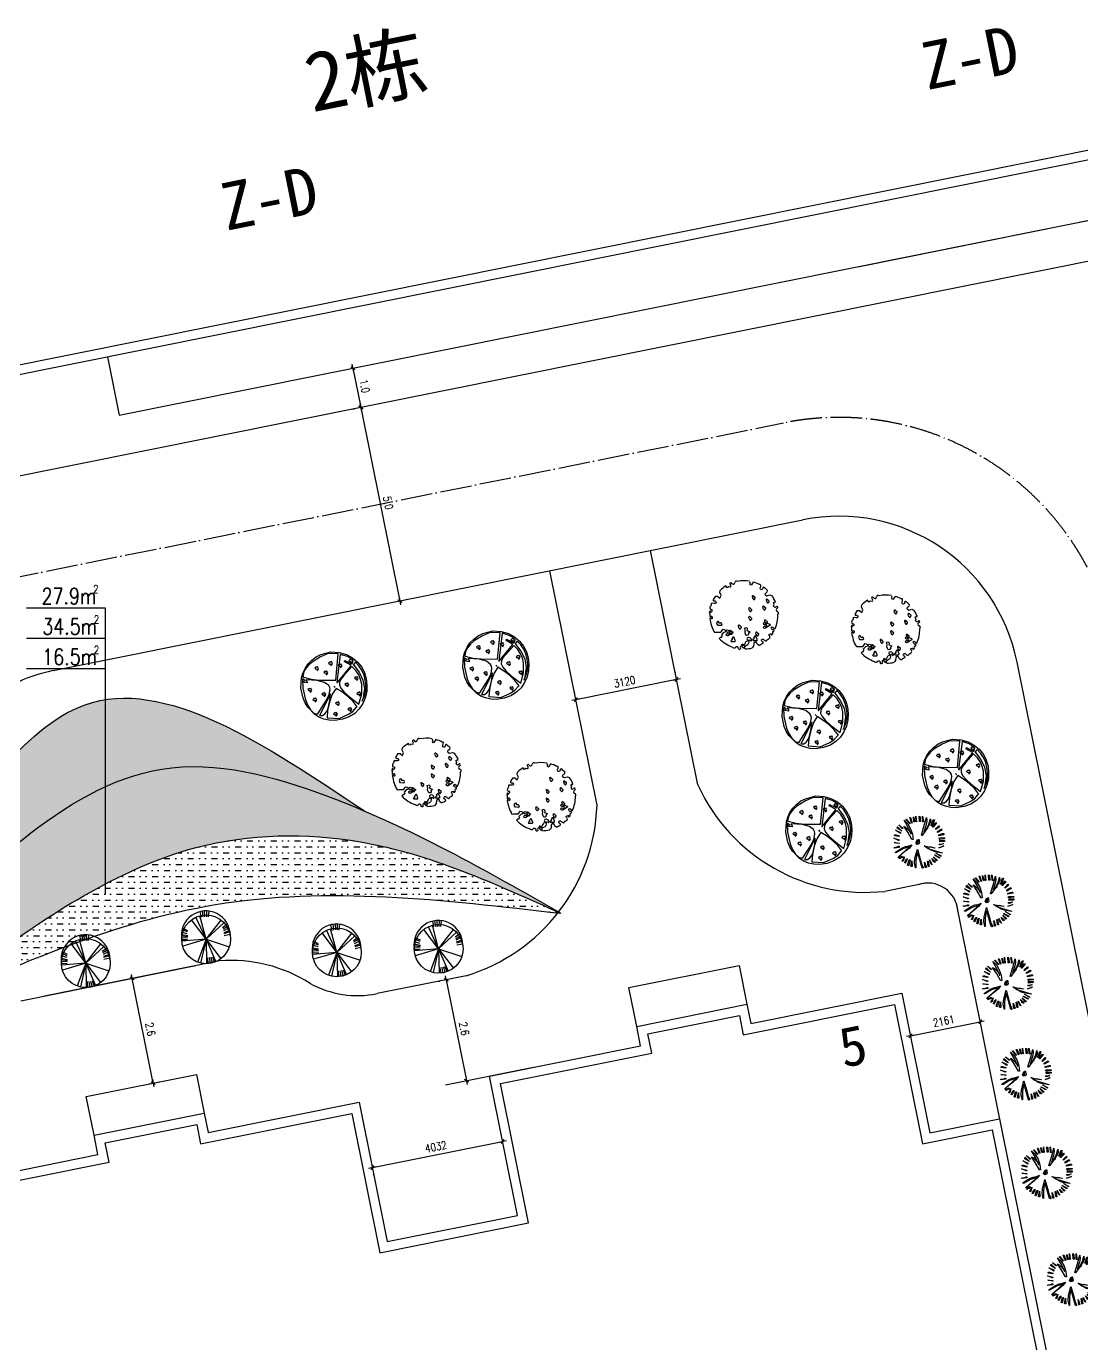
# Model space of a CAD drawing. Extents: x 1035948 to 1665131, y -158296 to 142149.
# Drawn here: x 1461868 to 1493900, y 42329 to 82336 of the extents above; entities that cross this region are included whole.
import ezdxf
from ezdxf.enums import TextEntityAlignment as Align

# ---------------------------------------------------------------- set-up
doc = ezdxf.new("R2010")
doc.units = 0
doc.header["$LTSCALE"] = 200
doc.header["$MEASUREMENT"] = 0
doc.linetypes.add('ACAD_ISO04W100', pattern=[30.5, 24, -3, 0.5, -3])
doc.layers.get('0').update_dxf_attribs({"linetype": 'CONTINUOUS'})
doc.layers.get('DEFPOINTS').update_dxf_attribs({"linetype": 'CONTINUOUS'})
for name, color, linetype in [('2', 123, 'CONTINUOUS'), ('CH1', 7, 'CONTINUOUS'), ('DL', 21, 'CONTINUOUS'), ('LMLK', 123, 'CONTINUOUS'), ('PUB_TEXT', 7, 'CONTINUOUS'), ('WLL1', 7, 'CONTINUOUS'), ('ZXX', 6, 'ACAD_ISO04W100'), ('尾', 7, 'CONTINUOUS'), ('枸骨球', 7, 'CONTINUOUS'), ('桂花', 7, 'CONTINUOUS'), ('紫薇', 7, 'CONTINUOUS'), ('红花继木', 7, 'CONTINUOUS'), ('蜀桧柏', 7, 'CONTINUOUS'), ('青枫', 7, 'CONTINUOUS')]:
    doc.layers.add(name, color=color, linetype=linetype)
doc.styles.add('_HZTXT', font='txt.shx', dxfattribs={"width": 0.8, "bigfont": 'hztxt.shx'})
doc.styles.add('DIM_FONT', font='SIMPLEX.shx', dxfattribs={"width": 0.8})
doc.styles.add('H1', font='SimSun.ttf')
doc.styles.add('HZ', font='simplex.shx', dxfattribs={"bigfont": 'hztxt.shx'})
doc.styles.add('HZTXT', font='COMPLEX', dxfattribs={"width": 0.75, "bigfont": 'HZTXT'})
doc.dimstyles.new('DIMN80', dxfattribs={"dimscale": 0.8, "dimtxt": 300, "dimasz": 1, "dimexe": 250, "dimexo": 300, "dimgap": 150, "dimtad": 1, "dimdec": 0, "dimzin": 0, "dimdsep": 46, "dimtxsty": 'DIM_FONT', "dimblk": '_DIMX', "dimcen": 0.09, "dimclrt": 7, "dimadec": 0, "dimazin": 0, "dimtfac": 1, "dimtdec": 0, "dimtix": 1, "dimtmove": 2, "dimatfit": 3, "dimldrblk": '_DIMX', "dimfxl": 0, "dimtolj": 1, "dimtzin": 0, "dimarcsym": 0})

# ---------------------------------------------------------------- blocks, each defined once
blk = doc.blocks.new('ZW11')
at = {"layer": '枸骨球', "color": 85, "linetype": 'Continuous'}
for points in [[(-1686, 1297), (-1320, 931), (-1384, 967), (-1723, 1178), (-1686, 1297)], [(-1567, 1452), (-1229, 1178), (-1229, 1150), (-1293, 1150), (-1567, 1452)], [(-1137, 1845), (-826, 1553), (-588, 1132), (-433, 675), (-378, 235), (-469, 235), (-826, 848), (-1146, 1333), (-991, 1242), (-799, 1059), (-625, 848), (-561, 693), (-533, 693), (-817, 1278), (-1137, 1845)], [(-954, 1937), (-625, 1544), (-680, 1571), (-991, 1909), (-954, 1937)], [(-652, 2065), (-588, 2065), (-442, 1608), (-497, 1635), (-652, 2065)], [(-351, 2120), (-222, 1699), (-286, 1699), (-286, 1727), (-314, 1727), (-351, 2120)], [(-131, 2184), (-76, 1727), (-76, 1699), (-104, 1699), (-131, 2184)], [(143, 2184), (235, 2120), (263, 1727), (171, 1727), (143, 2184)], [(747, 2065), (775, 1781), (720, 1480), (555, 931), (537, 876), (720, 1086), (747, 1086), (381, 565), (354, 565), (354, 601), (327, 601), (546, 1315), (747, 2065)], [(418, 2184), (509, 1699), (445, 1699), (418, 2184)], [(1086, 1974), (1113, 1727), (1012, 1507), (875, 1297), (811, 1086), (747, 1086), (747, 1113), (958, 1525), (1086, 1974)], [(1333, 1882), (1424, 1882), (1241, 1388), (1150, 1388), (1177, 1480), (1333, 1882)], [(1543, 1662), (1607, 1571), (1360, 1297), (1360, 1269), (1296, 1269), (1296, 1360), (1543, 1662)], [(1790, 1388), (1845, 1297), (1543, 1059), (1543, 1086), (1516, 1086), (1543, 1150), (1790, 1388)], [(2028, 1113), (2064, 1022), (1699, 812), (1699, 903), (2028, 1113)], [(-1997, 327), (-1540, 199), (-1540, 171), (-1567, 171), (-1567, 144), (-1595, 144), (-1997, 327)], [(-1906, 656), (-1540, 537), (-1540, 473), (-1933, 537), (-1933, 601), (-1906, 656)], [(-1869, 995), (-1448, 812), (-1448, 720), (-1869, 995)], [(107, 263), (171, -48), (107, -167), (-58, -167), (-122, -76), (-85, 62), (6, 181), (107, 235), (107, 263)], [(52, 144), (52, 107), (-76, -167), (-76, -194), (52, -48), (52, 144)], [(2119, 720), (2211, 720), (2211, 629), (1790, 537), (1790, 629), (2119, 720)], [(2001, 382), (2275, 354), (2275, 290), (2183, 290), (1881, 235), (1845, 263), (1817, 290), (1845, 354), (2001, 382)], [(1881, 144), (2275, 144), (2275, 53), (1881, 16), (1881, 53), (1845, 107), (1881, 144)], [(-1960, -39), (-1567, -76), (-1540, -76), (-1540, -130), (-1960, -39)], [(-1631, -350), (-1540, -350), (-1540, -441), (-1960, -496), (-1960, -441), (-1933, -441), (-1631, -377), (-1631, -350)], [(-469, -222), (-689, -496), (-1064, -798), (-1411, -1082), (-1521, -1210), (-1567, -1320), (-1595, -1292), (-1631, -1292), (-1595, -1228), (-680, -405), (-652, -377), (-1229, -570), (-1759, -881), (-1842, -899), (-1869, -899), (-1842, -835), (-1311, -496), (-1000, -368), (-716, -314), (-469, -222)], [(-12, -588), (226, -1430), (354, -1905), (473, -2115), (473, -2179), (445, -2179), (445, -2207), (418, -2207), (418, -2179), (381, -2179), (16, -899), (-12, -899), (-12, -926), (-94, -1219), (-131, -1530), (-131, -2179), (-168, -2179), (-168, -2143), (-250, -1768), (-213, -1356), (-12, -588)], [(564, -314), (994, -405), (1022, -405), (1022, -441), (784, -405), (784, -469), (811, -469), (967, -533), (967, -561), (903, -561), (564, -314)], [(967, -561), (2092, -899), (2092, -926), (1488, -816), (1205, -716), (967, -561)], [(1058, -405), (1452, -469), (1452, -496), (1058, -405)], [(1452, -1082), (1845, -1292), (1845, -1356), (1424, -1109), (1452, -1082)], [(1543, -926), (1973, -1137), (1973, -1201), (1543, -926)], [(2211, -314), (2092, -387), (1946, -441), (1790, -469), (2211, -314)], [(2183, -103), (2001, -213), (1900, -240), (1845, -222), (1817, -167), (2028, -167), (2183, -103)], [(-1265, -1173), (-1229, -1265), (-1540, -1411), (-1503, -1320), (-1265, -1173)], [(-1110, -1228), (-1201, -1594), (-1293, -1594), (-1293, -1539), (-1265, -1539), (-1110, -1228)], [(-927, -1411), (-835, -1411), (-1018, -1750), (-1018, -1777), (-1046, -1750), (-1082, -1750), (-1082, -1722), (-927, -1411)], [(-716, -1503), (-625, -1503), (-744, -1960), (-808, -1960), (-808, -1932), (-835, -1932), (-716, -1503)], [(-469, -1567), (-442, -2051), (-533, -2051), (-533, -2024), (-561, -2024), (-469, -1567)], [(601, -1686), (747, -2115), (720, -2115), (720, -2143), (656, -2143), (601, -1686)], [(839, -1594), (903, -1594), (994, -2051), (930, -2051), (930, -2024), (903, -2024), (839, -1594)], [(1022, -1503), (1241, -1905), (1177, -1868), (1150, -1868), (1022, -1503)], [(1205, -1384), (1479, -1631), (1479, -1686), (1388, -1686), (1205, -1384)], [(1360, -1228), (1699, -1539), (1634, -1539), (1634, -1567), (1607, -1539), (1360, -1228)]]:
    blk.add_lwpolyline(points, dxfattribs=at)
blk = doc.blocks.new('ZW05')
at = {"layer": '桂花', "color": 3, "linetype": 'Continuous'}
for points in [[(-114, 1934), (376, 1896), (799, 1768), (1153, 1579), (1447, 1330), (1682, 1028), (1848, 703), (1953, 349), (1991, -21), (1976, -391), (1893, -753), (1742, -1085), (1538, -1395), (1274, -1659), (949, -1862), (557, -2006), (112, -2074), (-220, -2059), (-530, -1991), (-809, -1878), (-1058, -1719), (-1465, -1296), (-1624, -1047), (-1737, -776), (-1866, -187), (-1828, 409), (-1745, 696), (-1616, 968), (-1443, 1224), (-1224, 1451), (-975, 1639), (-703, 1768), (-114, 1934)], [(-266, 1836), (-718, 1639), (-1209, 1337), (-1420, 1149), (-1594, 945), (-1707, 711), (-1752, 455), (-1722, 455), (-1262, 341), (-786, 288), (165, 273), (316, 1813), (-266, 1836)], [(436, 1783), (240, 152), (263, 152), (1040, 1103), (1040, 1156), (663, 1360), (693, 1405), (693, 1436), (1093, 1232), (1115, 1232), (1115, 1254), (1146, 1254), (1191, 1405), (1033, 1549), (851, 1662), (436, 1783)], [(1115, 1081), (640, 553), (482, 356), (391, 183), (384, 9), (466, -187), (655, -413), (965, -700), (1523, -1130), (1682, -519), (1682, 54), (1621, 326), (1508, 590), (1342, 839), (1115, 1081)], [(1319, 1330), (1191, 1179), (1221, 1156), (1531, 741), (1750, 288), (1840, -210), (1765, -753), (1719, -957), (1719, -934), (1840, -647), (1916, -346), (1931, -36), (1893, 281), (1818, 575), (1689, 862), (1523, 1119), (1319, 1330)], [(-1775, 349), (-1760, -187), (-1601, -874), (-1465, -1191), (-1299, -1462), (-1103, -1643), (-869, -1712), (-869, -1689), (-364, -897), (-213, -564), (-160, -270), (-182, -142), (-243, -28), (-484, 152), (-907, 266), (-1548, 304), (-1548, 273), (-1473, 152), (-1495, 152), (-1495, 122), (-1699, 152), (-1699, 175), (-1722, 175), (-1699, 228), (-1601, 251), (-1775, 349)], [(-137, -526), (-771, -1787), (-598, -1780), (-462, -1689), (-348, -1545), (-266, -1349), (-167, -911), (-137, -526)], [(187, -202), (-32, -534), (-198, -1002), (-303, -1493), (-341, -1915), (-318, -1915), (361, -1960), (919, -1712), (1168, -1545), (1380, -1304), (1417, -1281), (1176, -964), (859, -663), (519, -398), (187, -202)], [(59, -74), (134, -149), (59, -74)]]:
    blk.add_lwpolyline(points, dxfattribs=at)
at = {"layer": '桂花', "color": 51, "linetype": 'ByBlock', "elevation": 4620}
for points in [[(-828, 958), (-895, 1075), (-936, 1033), (-1003, 1033), (-1054, 983), (-987, 916), (-936, 949), (-920, 841), (-877, 865)], [(-294, 712), (-361, 829), (-403, 787), (-470, 787), (-521, 737), (-454, 670), (-403, 703), (-387, 595), (-344, 619)], [(-21, 1245), (-88, 1361), (-129, 1320), (-196, 1320), (-247, 1270), (-180, 1203), (-129, 1236), (-113, 1128), (-71, 1152)], [(540, 1122), (473, 1239), (431, 1197), (364, 1197), (313, 1147), (380, 1080), (431, 1113), (447, 1005), (490, 1029)], [(1169, 1381), (1102, 1498), (1060, 1457), (993, 1457), (942, 1407), (1009, 1340), (1060, 1373), (1076, 1264), (1119, 1289)], [(923, 15), (856, 132), (814, 90), (747, 90), (696, 41), (763, -26), (814, 6), (830, -102), (873, -78)], [(1483, 384), (1416, 501), (1375, 459), (1308, 459), (1257, 409), (1324, 343), (1375, 375), (1391, 267), (1433, 291)], [(-1224, -299), (-1291, -182), (-1332, -224), (-1399, -224), (-1451, -274), (-1384, -341), (-1332, -308), (-1317, -416), (-1274, -392)], [(-937, -873), (-1004, -756), (-1045, -798), (-1112, -798), (-1164, -848), (-1097, -914), (-1045, -882), (-1030, -990), (-987, -966)], [(-417, -559), (-484, -442), (-526, -483), (-593, -483), (-644, -533), (-577, -600), (-526, -567), (-510, -676), (-467, -652)], [(1634, -518), (1567, -401), (1525, -442), (1458, -442), (1407, -492), (1474, -559), (1525, -526), (1541, -635), (1584, -611)], [(389, -1092), (322, -975), (281, -1016), (214, -1016), (163, -1066), (230, -1133), (281, -1100), (297, -1209), (339, -1184)], [(1100, -1433), (1033, -1317), (992, -1358), (925, -1358), (874, -1408), (941, -1475), (992, -1442), (1008, -1550), (1051, -1526)], [(266, -1707), (199, -1590), (158, -1631), (91, -1631), (40, -1681), (107, -1748), (158, -1715), (174, -1823), (216, -1799)]]:
    blk.add_lwpolyline(points, close=True, dxfattribs=at)
blk = doc.blocks.new('ZW13')
at = {"layer": '紫薇', "color": 3}
for p, q in [((-1033, 1582), (-1063, 1618)), ((-1046, 1548), (-1033, 1582)), ((-990, 1515), (-1046, 1548)), ((-924, 1578), (-990, 1515)), ((-822, 1560), (-924, 1578)), ((243, 1809), (253, 1845)), ((274, 1753), (243, 1809)), ((250, 1705), (274, 1753)), ((274, 1655), (250, 1705)), ((324, 1670), (274, 1655)), ((422, 1828), (324, 1670)), ((1517, 686), (1559, 736)), ((1559, 736), (1590, 717)), ((1590, 717), (1631, 741)), ((1568, 611), (1517, 686)), ((1532, 513), (1568, 611)), ((-35, -659), (75, -637)), ((-4, -790), (-35, -659)), ((75, -637), (95, -676)), ((95, -676), (105, -728)), ((1404, -656), (1418, -610)), ((1436, -724), (1404, -656)), ((1418, -610), (1460, -598)), ((1460, -598), (1497, -635)), ((1497, -635), (1551, -696)), ((1551, -696), (1600, -704)), ((-1674, -896), (-1580, -884)), ((-1580, -884), (-1329, -883)), ((-1364, -1174), (-1421, -1230)), ((-1302, -1175), (-1364, -1174)), ((-1329, -883), (-1200, -731)), ((-1302, -1175), (-1261, -1091)), ((-1180, -902), (-1297, -1025)), ((-1297, -1025), (-1261, -1091)), ((-1200, -731), (-1060, -788)), ((-1091, -884), (-1180, -902)), ((-1060, -788), (-1091, -884)), ((-728, -1322), (-797, -1354)), ((-797, -1354), (-767, -1396)), ((-767, -1396), (-581, -1396)), ((-767, -1396), (-767, -1396)), ((-675, -1166), (-736, -1251)), ((-736, -1251), (-725, -1257)), ((-546, -1346), (-611, -1174)), ((-17, -900), (-4, -790)), ((13, -991), (-17, -900)), ((52, -1068), (13, -991)), ((137, -1054), (52, -1068)), ((105, -728), (84, -803)), ((84, -803), (229, -858)), ((179, -1005), (137, -1054)), ((216, -923), (158, -948)), ((158, -948), (179, -1005)), ((229, -858), (216, -923)), ((1474, -759), (1436, -724)), ((1540, -768), (1474, -759))]:
    blk.add_line(p, q, dxfattribs=at)
at = {"layer": '紫薇', "color": 6}
for p, q in [((1075, 1145), (1086, 1208)), ((-1482, -524), (-1546, -426)), ((-1538, -337), (-1485, -277)), ((-1307, -535), (-1482, -524)), ((-1481, -278), (-1431, -379)), ((-1431, -379), (-1353, -379)), ((-1285, -480), (-1307, -535)), ((456, -1259), (387, -1292)), ((387, -1292), (417, -1333)), ((417, -1333), (417, -1333)), ((417, -1333), (603, -1333)), ((509, -1103), (448, -1188)), ((448, -1188), (459, -1194)), ((638, -1283), (573, -1112))]:
    blk.add_line(p, q, dxfattribs=at)
at = {"layer": '紫薇', "color": 3}
for points in [[(996, 1554, 0.458896), (940, 1494, -1.384087), (802, 1522, 0.154486), (834, 1666, 0.399915), (802, 1694, 0.046838), (770, 1690, -0.59472)], [(-1754, 851, 0.458896), (-1685, 807, -1.384087), (-1689, 666, 0.154486), (-1836, 672, 0.399915), (-1858, 637, 0.046838), (-1848, 606, -0.59472)], [(1091, -370), (1320, -458, -0.607385), (1327, -523), (1091, -680, -1.869813), (1091, -566, 1.869813), (1091, -484, -1.869813), (1091, -370, -3.299345)], [(-928, -774), (-699, -862, -0.607385), (-692, -927), (-928, -1084, -1.869813), (-928, -969, 1.869813), (-928, -888, -1.869813), (-928, -774, -3.299345)], [(-21, -1800, -0.54974), (57, -1596, 0.452185), (192, -1364, -0.925414), (266, -1332, 0.875639), (338, -1307, 0.465482), (118, -1191, 0.808244), (139, -1309, -0.987341), (138, -1363, 0.341272), (-9, -1474, -0.323697), (-201, -1629, 0.546166), (-271, -1751, -1.29929), (-368, -1773, 0.756879), (-537, -1718, -0.622428), (-692, -1698, -1.164409)], [(961, -1481, 0.458896), (923, -1408, -1.384087), (997, -1288, 0.154486), (1121, -1367, 0.399915), (1158, -1347, 0.046838), (1165, -1315, -0.59472)], [(1200, -1282, 0.03423), (1256, -1262, 0.063985), (1294, -1239, 0.500016), (1289, -1073, -0.670073), (1307, -992, 0.019354), (1401, -973, -1.005451), (1407, -997, 1.082377), (1421, -1042, 0.409629), (1480, -903, -0.56295), (1521, -849, 0.100146), (1533, -848, 0.066196)]]:
    blk.add_lwpolyline(points, format="xyb", dxfattribs=at)
for points in [[(-1627, 1070), (-1512, 1066), (-1383, 963), (-1319, 1100), (-1392, 1256), (-1373, 1376)], [(1075, 1145), (1165, 1083), (1331, 1128), (1446, 1088)], [(1189, 1391), (1165, 1279), (1086, 1208)], [(741, -1606), (644, -1546), (583, -1392), (459, -1479), (445, -1650), (369, -1744)]]:
    blk.add_lwpolyline(points, dxfattribs=at)
for centre, radius, start, end in [((-84, 49), 1850, 121.95699, 134.17337), ((-795, 1744), 51.7, 27.91734, 237.58249), ((-868, 1630), 83.4, 303.01506, 57.58249), ((-668, 1812), 92.2, 207.91734, 356.40258), ((-489, 1800), 86.7, 48.80544, 176.40258), ((-84, 49), 1850, 80.28045, 100.83723), ((-84, 49), 1850, 62.48802, 74.10057), ((-84, 49), 1850, 62.48802, 63.96992), ((-84, 49), 1850, 46.51097, 54.45869), ((-84, 49), 1850, 146.51097, 154.45869), ((-84, 49), 1850, 21.95699, 34.17337), ((-1848, 175), 108, 142.42884, 217.92419), ((-84, 49), 1850, 178.13962, 182.37269), ((-1915, 227), 23.2, 313.36727, 142.42884), ((-1825, 437), 104, 158.59191, 264.85513), ((-1761, 412), 173, 143.94749, 158.59191), ((-1890, 200), 12.7, 133.36727, 313.99022), ((-1546, 256), 438, 136.10566, 143.94749), ((-1021, -700), 1238, 129.55527, 133.99022), ((-84, 49), 1850, 162.48802, 163.96992), ((-1838, 289), 44.5, 309.55527, 84.85513), ((1609, 546), 83.4, 203.01506, 317.58249), ((-84, 49), 1850, 336.17907, 0.83723), ((1753, 318), 92.2, 107.91734, 256.40258), ((1709, 455), 51.7, 287.91734, 137.58249), ((1711, 144), 86.7, 308.80544, 76.40258), ((-1808, 85), 168, 222.25251, 236.37818), ((-2163, -40), 263, 335.27307, 339.24896), ((-84, 49), 1850, 186.17907, 210.74112), ((-1884, -145), 34.6, 31.28577, 159.24896), ((-1891, -39), 18, 236.37818, 309.75181), ((-1838, -103), 64.9, 20.34505, 129.75181), ((-1819, -106), 41.5, 211.28577, 313.26814), ((-1826, -99), 51.6, 313.26814, 20.34505), ((1760, -913), 263, 125.27307, 127.44923), ((-84, 49), 1850, 223.74894, 250.83723), ((-743, -1289), 36.8, 294.91397, 60.50504), ((-645, -1187), 36.8, 20.61159, 144.35298), ((-581, -1359), 36.8, 270, 20.61159), ((-531, -1393), 2.21, 270, 20.61159), ((-84, 49), 1850, 312.48802, 313.96992), ((-84, 49), 1850, 330.99861, 332.37269), ((1525, -778), 18, 26.37818, 33.17644), ((1391, -844), 168, 12.25251, 26.37818), ((-160, -1589), 42.9, 25.54505, 262.47228), ((-142, -1658), 42.9, 138.30854, 269.99241), ((-100, -1709), 42.9, 169.02675, 9.32278), ((-127, -1613), 42.9, 349.44169, 82.47228), ((-70, -1661), 42.9, 286.5981, 110.43118), ((-84, 49), 1850, 271.95699, 284.17337), ((-84, 49), 1850, 296.51097, 304.45869)]:
    blk.add_arc(centre, radius, start, end, dxfattribs=at)
at = {"layer": '紫薇', "color": 6}
for centre, radius, start, end in [((405, 1047), 42.9, 25.54505, 262.47228), ((423, 978), 42.9, 138.30854, 269.99241), ((466, 927), 42.9, 169.02675, 9.32278), ((438, 1023), 42.9, 349.44169, 82.47228), ((496, 975), 42.9, 286.5981, 110.43118), ((1160, 859), 42.9, 25.54505, 262.47228), ((1178, 790), 42.9, 138.30854, 269.99241), ((1220, 739), 42.9, 169.02675, 9.32278), ((1193, 835), 42.9, 349.44169, 82.47228), ((1250, 787), 42.9, 286.5981, 110.43118), ((217, 388), 42.9, 25.54505, 262.47228), ((235, 319), 42.9, 138.30854, 269.99241), ((277, 268), 42.9, 169.02675, 9.32278), ((250, 364), 42.9, 349.44169, 82.47228), ((307, 316), 42.9, 286.5981, 110.43118), ((971, 482), 42.9, 25.54505, 262.47228), ((989, 413), 42.9, 138.30854, 269.99241), ((1031, 362), 42.9, 169.02675, 9.32278), ((1004, 458), 42.9, 349.44169, 82.47228), ((1061, 410), 42.9, 286.5981, 110.43118), ((-1484, -386), 73.6, 137.99034, 212.67669), ((-1483, -279), 2.21, 26.40228, 137.99034), ((-1353, -452), 73.6, 338.15201, 90), ((-349, -553), 42.9, 25.54505, 262.47228), ((-331, -622), 42.9, 138.30854, 269.99241), ((-289, -673), 42.9, 169.02675, 9.32278), ((-316, -577), 42.9, 349.44169, 82.47228), ((-258, -625), 42.9, 286.5981, 110.43118), ((217, -82), 42.9, 25.54505, 262.47228), ((235, -152), 42.9, 138.30854, 269.99241), ((277, -203), 42.9, 169.02675, 9.32278), ((250, -106), 42.9, 349.44169, 82.47228), ((307, -155), 42.9, 286.5981, 110.43118), ((1065, -271), 42.9, 25.54505, 262.47228), ((1083, -340), 42.9, 138.30854, 269.99241), ((1125, -391), 42.9, 169.02675, 9.32278), ((1098, -295), 42.9, 349.44169, 82.47228), ((1156, -343), 42.9, 286.5981, 110.43118), ((-820, -836), 42.9, 25.54505, 262.47228), ((-802, -905), 42.9, 138.30854, 269.99241), ((-760, -956), 42.9, 169.02675, 9.32278), ((-787, -860), 42.9, 349.44169, 82.47228), ((-730, -908), 42.9, 286.5981, 110.43118), ((441, -1226), 36.8, 294.91397, 60.50504), ((539, -1125), 36.8, 20.61159, 144.35298), ((594, -930), 42.9, 25.54505, 262.47228), ((612, -999), 42.9, 138.30854, 269.99241), ((603, -1296), 36.8, 270, 20.61159), ((654, -1050), 42.9, 169.02675, 9.32278), ((627, -954), 42.9, 349.44169, 82.47228), ((653, -1331), 2.21, 270, 20.61159), ((684, -1002), 42.9, 286.5981, 110.43118)]:
    blk.add_arc(centre, radius, start, end, dxfattribs=at)
at = {"layer": '紫薇', "color": 6, "style": 'HZTXT', "oblique": -180, "text_generation_flag": 4, "width": 0.75, "flags": 9}
for tag in ['YSIZE', 'XSIZE']:
    blk.add_attdef(tag, (-67, 18), '', height=0.433, rotation=180, dxfattribs=at)
blk = doc.blocks.new('ZW34')
at = {"layer": '青枫', "color": 2}
for p, q in [((-325, 1495), (-411, 1898)), ((-200, 1519), (-254, 1928)), ((-79, 1531), (-101, 1942)), ((47, 1531), (58, 1943)), ((169, 1520), (211, 1929)), ((5, -50), (-1027, 1320)), ((5, -50), (-715, 1507)), ((5, -50), (-434, 1608)), ((5, -50), (1057, 1305)), ((5, -50), (1263, 1117)), ((1162, 788), (1500, 1032)), ((-1276, 189), (-1730, 273)), ((-1288, 113), (-1729, 169)), ((-1315, 333), (-1716, 450)), ((-1295, 36), (-1706, 63)), ((-1296, 470), (-1684, 625)), ((-1278, 554), (-1655, 731)), ((1205, 687), (1561, 906)), ((1241, 577), (1613, 766)), ((1271, 438), (1662, 588)), ((1280, 223), (1698, 312)), ((1281, 363), (1679, 491)), ((-1297, -86), (-1709, -98)), ((5, -50), (-1704, -194)), ((5, -50), (-1639, -535)), ((5, -50), (-594, -1656)), ((5, -50), (-379, -1721)), ((5, -50), (684, -1625)), ((5, -50), (38, -1764)), ((5, -50), (1040, -1417)), ((5, -50), (1634, -586)), ((98, -1350), (127, -1760)), ((219, -1335), (287, -1741)), ((336, -1310), (440, -1709)), ((452, -1274), (593, -1661))]:
    blk.add_line(p, q, dxfattribs=at)
at = {"layer": '青枫', "color": 3}
blk.add_circle((5, -50), 1715, dxfattribs=at)
blk.add_arc((-15, 229), 1715, 359.59406, 188.94378, dxfattribs=at)
at = {"layer": '青枫', "style": 'DIM_FONT', "width": 0.8, "flags": 9}
for tag, p, height, rotation in [('XSIZE', (-75, -170), 0.35, 91.87629), ('YSIZE', (-75, -170), 0.35, 91.87629), ('XSIZE', (5, -50), 1.72, 127.93548), ('YSIZE', (16, -5), 1, 18.08932), ('XSIZE', (16, -5), 1, 18.08932)]:
    blk.add_attdef(tag, p, '', height=height, rotation=rotation, dxfattribs=at)
at = {"layer": '青枫', "style": 'HZ', "flags": 9}
for tag in ['XSIZE', 'YSIZE']:
    blk.add_attdef(tag, (-51, -53), '', height=1.72, rotation=127.93548, dxfattribs=at)
blk = doc.blocks.new('_DIMX')
blk.add_line((-150, 0), (150, 0))
at = {"const_width": 50}
blk.add_lwpolyline([(-70, -70), (70, 70)], dxfattribs=at)
blk = doc.blocks.new('*D580')
at = {"layer": 'DEFPOINTS', "color": 0}
for p in [(1471782, 71954), (1472020, 70770), (1472020, 70770)]:
    blk.add_point(p, dxfattribs=at)
at = {"layer": 'WLL1', "color": 0, "lineweight": -2}
for p, q in [((1471547, 71906), (1471586, 71914)), ((1471782, 71953), (1472020, 70771)), ((1471785, 70723), (1471824, 70731))]:
    blk.add_line(p, q, dxfattribs=at)
at = {"layer": 'WLL1', "color": 0, "lineweight": -2, "xscale": 0.8, "yscale": 0.8, "zscale": 0.8}
for p, rotation in [((1471782, 71954), 101.3777468940107), ((1472020, 70770), 281.3777468940107)]:
    blk.add_blockref('_DIMX', p, dxfattribs=dict(at, rotation=rotation))
at = {"layer": 'WLL1', "color": 7, "insert": (1472136, 71409), "char_height": 240, "attachment_point": 5, "rotation": 281.3777, "style": 'DIM_FONT'}
blk.add_mtext('\\A1;1.0', dxfattribs=at)
blk = doc.blocks.new('*D581')
at = {"layer": 'DEFPOINTS', "color": 0}
for p in [(1472023, 70756), (1473205, 64881), (1473205, 64881)]:
    blk.add_point(p, dxfattribs=at)
at = {"layer": 'WLL1', "color": 0, "lineweight": -2}
for p, q in [((1471788, 70709), (1471827, 70717)), ((1472023, 70756), (1473205, 64882)), ((1473440, 64929), (1473401, 64921))]:
    blk.add_line(p, q, dxfattribs=at)
at = {"layer": 'WLL1', "color": 0, "lineweight": -2, "xscale": 0.8, "yscale": 0.8, "zscale": 0.8}
for p, rotation in [((1472023, 70756), 101.3778362303093), ((1473205, 64881), 281.3778362303094)]:
    blk.add_blockref('_DIMX', p, dxfattribs=dict(at, rotation=rotation))
at = {"layer": 'WLL1', "color": 7, "insert": (1472849, 67866), "char_height": 240, "attachment_point": 5, "rotation": 281.3778, "style": 'DIM_FONT'}
blk.add_mtext('\\A1;5.0', dxfattribs=at)
blk = doc.blocks.new('*D582')
at = {"layer": 'DEFPOINTS', "color": 0}
for p in [(1481604, 62505, -3765), (1481604, 62505), (1478545, 61889, -3765)]:
    blk.add_point(p, dxfattribs=at)
at = {"layer": 'WLL1', "color": 0, "lineweight": -2}
for p, q in [((1478546, 61889), (1481603, 62505)), ((1481556, 62740), (1481564, 62701)), ((1478498, 62125), (1478506, 62085))]:
    blk.add_line(p, q, dxfattribs=at)
at = {"layer": 'WLL1', "color": 0, "lineweight": -2, "xscale": 0.8, "yscale": 0.8, "zscale": 0.8}
for p, rotation in [((1481604, 62505), 11.37783623025441), ((1478545, 61889), 191.3778362302544)]:
    blk.add_blockref('_DIMX', p, dxfattribs=dict(at, rotation=rotation))
at = {"layer": 'WLL1', "color": 7, "insert": (1480027, 62432), "char_height": 240, "attachment_point": 5, "rotation": 11.3778, "style": 'DIM_FONT'}
blk.add_mtext('\\A1;3120', dxfattribs=at)
blk = doc.blocks.new('*D569')
at = {"layer": 'DEFPOINTS', "color": 0}
for p in [(1476323, 48471, -18084), (1476323, 48471), (1472370, 47677, -18084)]:
    blk.add_point(p, dxfattribs=at)
at = {"layer": 'WLL1', "color": 0, "lineweight": -2}
for p, q in [((1472371, 47678), (1476322, 48471)), ((1476370, 48236), (1476362, 48275)), ((1472417, 47442), (1472409, 47481))]:
    blk.add_line(p, q, dxfattribs=at)
at = {"layer": 'WLL1', "color": 0, "lineweight": -2, "xscale": 0.8, "yscale": 0.8, "zscale": 0.8}
for p, rotation in [((1476323, 48471), 11.35810216386595), ((1472370, 47677), 191.358102163866)]:
    blk.add_blockref('_DIMX', p, dxfattribs=dict(at, rotation=rotation))
at = {"layer": 'WLL1', "color": 7, "insert": (1474299, 48310), "char_height": 240, "attachment_point": 5, "rotation": 11.3581, "style": 'DIM_FONT'}
blk.add_mtext('\\A1;4032', dxfattribs=at)
blk = doc.blocks.new('*D625')
at = {"layer": 'DEFPOINTS', "color": 0}
for p in [(1464718, 53349, -18084), (1465078, 53421), (1465358, 50170, -18084)]:
    blk.add_point(p, dxfattribs=at)
at = {"layer": 'WLL1', "color": 0, "lineweight": -2}
for p, q in [((1464953, 53396), (1465274, 53460)), ((1465718, 50243), (1465078, 53420)), ((1465593, 50217), (1465914, 50282))]:
    blk.add_line(p, q, dxfattribs=at)
at = {"layer": 'WLL1', "color": 0, "lineweight": -2, "xscale": 0.8, "yscale": 0.8, "zscale": 0.8}
for p, rotation in [((1465078, 53421), 101.3778362299944), ((1465718, 50242), 281.3778362299944)]:
    blk.add_blockref('_DIMX', p, dxfattribs=dict(at, rotation=rotation))
at = {"layer": 'WLL1', "color": 7, "insert": (1465633, 51879), "char_height": 240, "attachment_point": 5, "rotation": 281.3778, "style": 'DIM_FONT'}
blk.add_mtext('\\A1;2.6', dxfattribs=at)
blk = doc.blocks.new('*D626')
at = {"layer": 'DEFPOINTS', "color": 0}
for p in [(1474613, 53381, -18084), (1475228, 50316, -18084), (1475228, 50316)]:
    blk.add_point(p, dxfattribs=at)
at = {"layer": 'WLL1', "color": 0, "lineweight": -2}
for p, q in [((1474377, 53334), (1474417, 53342)), ((1474613, 53380), (1475228, 50317)), ((1474993, 50269), (1475032, 50277))]:
    blk.add_line(p, q, dxfattribs=at)
at = {"layer": 'WLL1', "color": 0, "lineweight": -2, "xscale": 0.8, "yscale": 0.8, "zscale": 0.8}
for p, rotation in [((1474613, 53381), 101.358102163853), ((1475228, 50316), 281.358102163853)]:
    blk.add_blockref('_DIMX', p, dxfattribs=dict(at, rotation=rotation))
at = {"layer": 'WLL1', "color": 7, "insert": (1475156, 51896), "char_height": 240, "attachment_point": 5, "rotation": 281.3581, "style": 'DIM_FONT'}
blk.add_mtext('\\A1;2.6', dxfattribs=at)
blk = doc.blocks.new('*D627')
at = {"layer": 'DEFPOINTS', "color": 0}
for p in [(1490823, 52105, -18084), (1490823, 52105), (1488704, 51679, -18084)]:
    blk.add_point(p, dxfattribs=at)
at = {"layer": 'WLL1', "color": 0, "lineweight": -2}
for p, q in [((1488705, 51680), (1490822, 52105)), ((1490870, 51870), (1490862, 51909)), ((1488751, 51444), (1488744, 51483))]:
    blk.add_line(p, q, dxfattribs=at)
at = {"layer": 'WLL1', "color": 0, "lineweight": -2, "xscale": 0.8, "yscale": 0.8, "zscale": 0.7999999999992724}
for p, rotation in [((1490823, 52105), 11.35810216386681), ((1488704, 51679), 191.3581021638668)]:
    blk.add_blockref('_DIMX', p, dxfattribs=dict(at, rotation=rotation))
at = {"layer": 'WLL1', "color": 7, "insert": (1489716, 52128), "char_height": 240, "attachment_point": 5, "rotation": 11.3581, "style": 'DIM_FONT'}
blk.add_mtext('\\A1;2161', dxfattribs=at)

msp = doc.modelspace()

# ---------------------------------------------------------------- hatches: boundary and pattern name
at = {"layer": '尾', "ltscale": 20}
h = msp.add_hatch(dxfattribs=at)
h.set_pattern_fill('MUDST', color=3, scale=720, style=0)
h.set_pattern_definition([(0, (596285.81, -45900.56), (360, 180), [180, -180, 0, -180, 0, -180])])
edge = h.paths.add_edge_path()
edge.add_spline(control_points=[(1478087.83126, 55399.70374), (1476109.97517, 56299.30962), (1472601.04993, 57895.30531), (1467350.00273, 57799.10062), (1462797.22409, 55662.69156), (1460393.91398, 53753.58313), (1458685.34716, 52545.03338)], knot_values=[8859.2106865856, 8859.2106865856, 8859.2106865856, 8859.2106865856, 14236.0472656426, 18398.2857011689, 21508.8903569131, 26518.9033859203, 26518.9033859203, 26518.9033859203, 26518.9033859203], degree=3, periodic=0)
edge.add_spline(control_points=[(1458685.34716, 52545.03338), (1461618.40264, 53849.96158), (1467803.65934, 56601.80719), (1474543.84762, 55813.95537), (1478087.83126, 55399.70374)], knot_values=[0, 0, 0, 0, 7877.7106318124, 16612.594823288, 16612.594823288, 16612.594823288, 16612.594823288], degree=3, periodic=0)
at = {"layer": '红花继木', "ltscale": 20}
h = msp.add_hatch(dxfattribs=at)
h.set_pattern_fill('AR-CONC,_O', color=1, scale=60)
h.set_pattern_definition([(50, (493108.3, -27503), (430.35611, -37.65128), [45, -495]), (355, (493108.3, -27503), (-83.2508, 451.31528), [36, -396]), (100.4514, (493144.15, -27506.14), (347.10563, 413.66373), [38.24411, -420.68527]), (46.1842, (493108.3, -27383), (640.34463, -99.3114), [67.5, -742.5]), (96.6356, (493161.65, -27391.3), (560.79762, 584.47072), [57.36617, -631.0278]), (351.1842, (493108.3, -27383), (560.79717, 584.47116), [54, -594]), (21, (493168.3, -27413), (358.14423, -241.57133), [45, -495]), (326, (493168.3, -27413), (145.9892, 435.09003), [36, -396]), (71.4514, (493198.13, -27433.14), (504.13358, 193.5183), [38.24411, -420.68527]), (37.5, (493108.29, -27503), (7.295913, 199.736312), [0, -391.2, 0, -402, 0, -397.5]), (7.5, (493108.29, -27503), (157.841722, 236.647027), [0, -229.2, 0, -382.2, 0, -151.5]), (327.5, (492974.49, -27503), (320.293462, -13.532923), [0, -150, 0, -468, 0, -621]), (317.5, (492914.5, -27503), (349.9117, 60.06299), [0, -195, 0, -310.8, 0, -441])])
edge = h.paths.add_edge_path()
edge.add_spline(control_points=[(1449431.65298, 52628.17574), (1450872.63552, 52167.74006), (1453649.57491, 51313.70536), (1458043.71367, 53981.55607), (1461199.84749, 57536.20804), (1466008.29866, 60487.01224), (1469780.67084, 59463.42333), (1471763.63079, 58663.44283), (1472130.92247, 58506.72289)], knot_values=[101.595843912, 101.595843912, 101.595843912, 101.595843912, 3704.640335628, 7052.7094061201, 12022.5501626546, 15952.8603037761, 20204.5884148068, 21187.8426202831, 21187.8426202831, 21187.8426202831, 21187.8426202831], degree=3, periodic=0)
edge.add_spline(control_points=[(1472130.92247, 58506.72289), (1469088.34457, 60547.66775), (1463595.70131, 64232.10326), (1458179.47261, 55039.60065), (1452620.9478, 53497.25981), (1449431.65298, 52628.17574)], knot_values=[79.328329441, 79.328329441, 79.328329441, 79.328329441, 7642.3136690029, 13732.4809668561, 21892.2859538502, 21892.2859538502, 21892.2859538502, 21892.2859538502], degree=3, periodic=0)
at = {"layer": '蜀桧柏', "ltscale": 20}
h = msp.add_hatch(dxfattribs=at)
h.set_pattern_fill('CROSS', color=60, scale=576, style=0)
h.set_pattern_definition([(0, (493108.29, -27503), (144, 144), [72, -216]), (90, (493144.29, -27539), (-144, 144), [72, -216])])
edge = h.paths.add_edge_path()
edge.add_spline(control_points=[(1449331.33788, 52660.24954), (1450470.15479, 51498.76362), (1452978.43068, 48940.5586), (1458661.01993, 52316.29325), (1462505.17551, 55525.64663), (1467350.00273, 57799.10062), (1472601.04993, 57895.30531), (1476109.97517, 56299.30962), (1478087.83126, 55399.70374)], knot_values=[0, 0, 0, 0, 3664.5613743473, 8071.2982859557, 13869.2237155928, 16979.8283713369, 21142.0668068633, 26518.9033859203, 26518.9033859203, 26518.9033859203, 26518.9033859203], degree=3, periodic=0)
edge.add_spline(control_points=[(1478087.83126, 55399.70374), (1475820.4038, 56699.31013), (1472092.07747, 58836.25027), (1466008.29866, 60487.01224), (1461199.84749, 57536.20804), (1458043.71367, 53981.55607), (1453618.75647, 51294.99429), (1450805.80238, 52188.63333), (1449331.33788, 52660.24954)], knot_values=[17.9878248042, 17.9878248042, 17.9878248042, 17.9878248042, 6616.9969683203, 10868.725079351, 14799.0352204726, 19768.8759770071, 23116.9450474991, 26803.5975583229, 26803.5975583229, 26803.5975583229, 26803.5975583229], degree=3, periodic=0)

# ---------------------------------------------------------------- linework, layer by layer
for p, q in [((1461869.11599, 64679.91541, 27056.10778), (1464236.5957, 64679.91541, 27056.10778)), ((1464258.68217, 64679.91541, 27056.10778), (1464258.68217, 63757.8184, 27056.10778)), ((1461869.11599, 63757.8184, 27056.10778), (1464236.5957, 63757.8184, 27056.10778)), ((1464258.68217, 63757.8184, 27056.10778), (1464258.68217, 55991.69042, 27056.10778)), ((1461869.11599, 62835.72139, 27056.10778), (1464236.5957, 62835.72139, 27056.10778))]:
    msp.add_line(p, q)
at = {"elevation": -18083.76634}
for points in [[(1480394.51545, 51966.19359), (1480158.1869, 53142.69213), (1483499.44276, 53813.86522), (1483735.77131, 52637.36668)], [(1463923.53588, 48657.59388), (1463687.20733, 49834.09242), (1467028.46319, 50505.2655), (1467264.79174, 49328.76696)]]:
    msp.add_lwpolyline(points, dxfattribs=at)
for points in [[(1449338.63432, 52602.83111, -9041.88317), (1458324.36992, 56726.97141, -9041.88317), (1463648.33912, 61733.48221, -9041.88317), (1472130.92247, 58506.72289, -9041.88317)], [(1449309.75535, 52667.153, -9041.88317), (1453693.74744, 51929.79841, -9041.88317), (1457296.43085, 53708.12572, -9041.88317), (1461767.23313, 57655.14277, -9041.88317), (1465977.6006, 59780.45974, -9041.88317), (1471012.67868, 58956.35711, -9041.88317), (1478087.83126, 55399.70374, -9041.88317)], [(1449331.33788, 52660.24954, -9041.88317), (1452912.44087, 50108.09833, -9041.88317), (1457860.70664, 51973.17243, -9041.88317), (1463590.27897, 55920.19073, -9041.88317), (1467019.34199, 57394.8999, -9041.88317), (1472011.01391, 57568.39598, -9041.88317), (1478087.83126, 55399.70374, -9041.88317)], [(1458685.34716, 52545.03338, -9041.88317), (1467609.29924, 55663.85798, -9041.88317), (1478087.83126, 55399.70374, -9041.88317)]]:
    msp.add_spline(points, degree=3)
at = {"layer": '2'}
for p, q in [((1464688.03926, 70532.08794), (1501088.90411, 77844.0933)), ((1487159.89123, 75046.10986), (1501088.90411, 77844.0933)), ((1464333.54644, 72296.83575), (1464688.03926, 70532.08794))]:
    msp.add_line(p, q, dxfattribs=at)
at = {"layer": 'CH1'}
msp.add_line((1474588.17599, 50187.86262, -18083.76634), (1477260.49485, 50724.66333, -18083.76634), dxfattribs=at)
at = {"layer": 'DL'}
for p, q in [((1459884.07959, 68328.34088), (1504328.07652, 77271.86062)), ((1462682.61932, 62770.82982), (1485438.22676, 67350.0054)), ((1482249.43145, 59295.69765, -9041.88317), (1480815.82287, 66419.82592, 2673.6112)), ((1479190.74706, 58680.1899, -9041.88317), (1477757.13848, 65804.31817, 2673.6112)), ((1496229.29652, 41736.74371), (1491938.41638, 63028.97261)), ((1489162.12747, 56315.25055, -18083.76634), (1487925.1316, 56066.32636, -18083.76634)), ((1491417.16881, 49145.28406), (1490100.14339, 55695.28975, -16165.45821)), ((1461701.52353, 52741.51791, -18083.76634), (1467015.02915, 53810.76975, -18083.76634)), ((1467734.75637, 53955.6025, -18083.76634), (1462421.25076, 52886.35066, -18083.76634)), ((1475213.28247, 53503.00543, -18083.76634), (1472515.28001, 52959.11177, -18083.76634))]:
    msp.add_line(p, q, dxfattribs=at)
for centre, radius, start, end in [((1486527.20202, 61938.48686), 5520, 11.393829393, 101.377836233), ((1463629.55433, 58065.16153), 4800, 101.377836233, 132.091601738), ((1487334.02374, 61629.71718, -9041.88317), 5594.70517, 204.656906792, 276.0648978), ((1473585.69994, 58869.89623, -18083.76634), 5608.25657, 286.87063974, 358.061528384), ((1489227.22305, 55394.14081, -18083.76634), 923.40706, 3.704071828, 108.713253252), ((1468080.29775, 49499.89274, -18083.76634), 4469.08809, 57.554016992, 94.43442631), ((1471923.44563, 55900.15446, -18083.76634), 3000, 241.195594487, 281.377836233)]:
    msp.add_arc(centre, radius, start, end, dxfattribs=at)
at = {"layer": 'LMLK'}
for p, q in [((1504969.80603, 80459.62389), (1455980.4068, 70618.90304)), ((1504630.72753, 80685.26469), (1456206.0476, 70957.98154))]:
    msp.add_line(p, q, dxfattribs=at)
at = {"layer": 'LMLK', "elevation": -18083.76634}
for points in [[(1459453.35585, 47147.66326), (1464041.70016, 48069.34461), (1463923.53588, 48657.59388), (1467264.79174, 49328.76696), (1467382.95601, 48740.51769), (1471971.30032, 49662.19904), (1472822.08311, 45426.8043), (1476775.1182, 46220.86823), (1475924.33542, 50456.26297), (1480512.67973, 51377.94432), (1480394.51545, 51966.19359), (1483735.77131, 52637.36668), (1483853.93558, 52049.11741), (1488442.27989, 52970.79876), (1489293.06267, 48735.40401), (1491410.76005, 49160.7954), (1493523.53729, 38642.89845)], [(1459792.43435, 46922.02246), (1464380.77866, 47843.70381), (1464262.61439, 48431.95308), (1467039.15094, 48989.68846), (1467157.31522, 48401.43919), (1471745.65952, 49323.12054), (1472596.44231, 45087.72579), (1477114.1967, 45995.22743), (1476263.41392, 50230.62218), (1480851.75823, 51152.30353), (1480733.59395, 51740.5528), (1483510.13051, 52298.28818), (1483628.29478, 51710.03891), (1488216.63909, 52631.72026), (1489067.42188, 48396.32551), (1491185.11925, 48821.7169), (1493184.45879, 38868.53925)]]:
    msp.add_lwpolyline(points, dxfattribs=at)
at = {"layer": 'PUB_TEXT'}
for p, q in [((1461869.11599, 64679.91541, 27056.10778), (1464258.68217, 64679.91541, 27056.10778)), ((1461869.11599, 63757.8184, 27056.10778), (1464258.68217, 63757.8184, 27056.10778)), ((1461869.11599, 62835.72139, 27056.10778), (1464258.68217, 62835.72139, 27056.10778))]:
    msp.add_line(p, q, dxfattribs=at)
at = {"layer": 'ZXX', "ltscale": 0.2}
msp.add_line((1461283.06749, 65549.33323), (1484846.39238, 70291.04808), dxfattribs=at)
msp.add_arc((1486527.20202, 61938.48686), 8520, 11.393829393, 101.377836233, dxfattribs=at)

# ---------------------------------------------------------------- block references
at = {"layer": '枸骨球', "ltscale": 20, "xscale": 0.3600000001024455, "yscale": 0.3600000000005821, "zscale": 0.36}
for p in [(1488917.86944, 57560.81128, -27056.10778), (1491019.3939, 55783.90866, -27056.10778), (1491609.9598, 53275.85131, -27056.10778), (1492151.31205, 50521.90647, -27056.10778), (1492791.09372, 47522.07414, -27056.10778), (1493578.51633, 44276.35308, -27056.10778)]:
    msp.add_blockref('ZW11', p, dxfattribs=at)
at = {"layer": '桂花', "ltscale": 20, "xscale": 0.5201999999117106, "yscale": 0.5201999999990221, "zscale": 0.5202}
for p in [(1476084.58223, 62974.86964, -27056.10778), (1471170.92574, 62334.59616, -29459.43178), (1485778.46443, 61476.38142, -27056.10778), (1490041.94255, 59684.27838, -29459.43178), (1485887.37634, 57959.59183, -29459.43178)]:
    msp.add_blockref('ZW05', p, dxfattribs=at)
at = {"layer": '紫薇', "ltscale": 20, "xscale": 0.5599999979604036, "yscale": 0.5599999980004213, "zscale": 0.559999998}
for p in [(1483693.37188, 64434.69876, -27056.10778), (1487998.739, 63999.79116, -27056.10778), (1474057.87747, 59652.89948, -27056.10778), (1477543.84795, 58913.4764, -27056.10778)]:
    msp.add_blockref('ZW13', p, dxfattribs=at)
at = {"layer": '青枫', "ltscale": 20, "xscale": 0.4320000000298023, "yscale": 0.4320000000006985, "zscale": 0.432}
for p in [(1467321.2167, 54631.89535, -27056.10778), (1474379.56601, 54341.06706, -27056.10778), (1471291.10363, 54233.07076, -27056.10778), (1463670.14385, 53908.24924, -27056.10778)]:
    msp.add_blockref('ZW34', p, dxfattribs=at)

# ---------------------------------------------------------------- texts
at = {"style": 'H1'}
for s, height, rotation, p in [('2栋', 1800, 11.358102154, (1472160.48678, 81010.05319, -27056.10778)), ('Z-D', 1440, 11.358102154, (1490510.28868, 81394.32798, -27056.10778)), ('Z-D', 1440, 11.358102154, (1469238.01857, 77121.27146, -27056.10778)), ('5', 1200, 11.358102165, (1486957.00246, 51366.97414, -18083.76634))]:
    msp.add_text(s, height=height, rotation=rotation, dxfattribs=at).set_placement(p, align=Align.MIDDLE)
at = {"layer": 'PUB_TEXT', "style": '_HZTXT', "width": 0.8}
for s, height, p in [('27.9m ', 486, (1462328.31259, 64787.84596, 27056.10778)), ('2', 243, (1463890.42517, 65119.7736, 27056.10778)), ('2', 243, (1463912.51164, 64197.67659, 27056.10778)), ('34.5m ', 486, (1462350.39905, 63865.74896, 27056.10778)), ('16.5m ', 486, (1462350.39905, 62943.65195, 27056.10778)), ('2', 243, (1463912.51164, 63275.57958, 27056.10778))]:
    msp.add_text(s, height=height, dxfattribs=at).set_placement(p)

# ---------------------------------------------------------------- dimensions: what is measured, and where the dimension line sits
at = {"layer": 'WLL1'}
for p1, p2, distance, text, picture, middle in [((1471781.87739, 71953.6579), (1472019.97295, 70770.46396), 0, '1.0', '*D580', (1472136.20866, 71409.40732)), ((1472022.81374, 70756.34695), (1473205.08311, 64881.21567), 0, '5.0', '*D581', (1472849.23184, 67866.12806)), ((1465357.83526, 50169.67896, -18083.76634), (1464718.13995, 53348.5602, -18083.76634), -367.07758, '2.6', '*D625', (1465633.13463, 51878.88271)), ((1474612.67419, 53380.97038, -18083.76634), (1475228.26034, 50316.43924, -18083.76634), 0, '2.6', '*D626', (1475155.76697, 51895.97052))]:
    dim = msp.add_aligned_dim(p1=p1, p2=p2, distance=distance, text=text, dimstyle='DIMN80', dxfattribs=at)
    dim.commit()
    dim.dimension.update_dxf_attribs({"geometry": picture, "text_midpoint": middle})
for p1, p2, picture, middle in [((1478544.9629, 61889.32891, -3764.51468), (1481603.64729, 62504.83667, -3764.51468), '*D582', (1480026.95834, 62432.3662)), ((1488704.16983, 51679.42805), (1490822.64235, 52104.97515), '*D627', (1489716.14038, 52127.50131, 18083.76634)), ((1472369.99971, 47677.38068, -18083.76634), (1476323.03481, 48471.44461, -18083.76634), '*D569', (1474299.25155, 48309.71235))]:
    dim = msp.add_aligned_dim(p1=p1, p2=p2, distance=0, dimstyle='DIMN80', dxfattribs=at)
    dim.commit()
    dim.dimension.update_dxf_attribs({"geometry": picture, "text_midpoint": middle})

doc.saveas('drawing.dxf')
